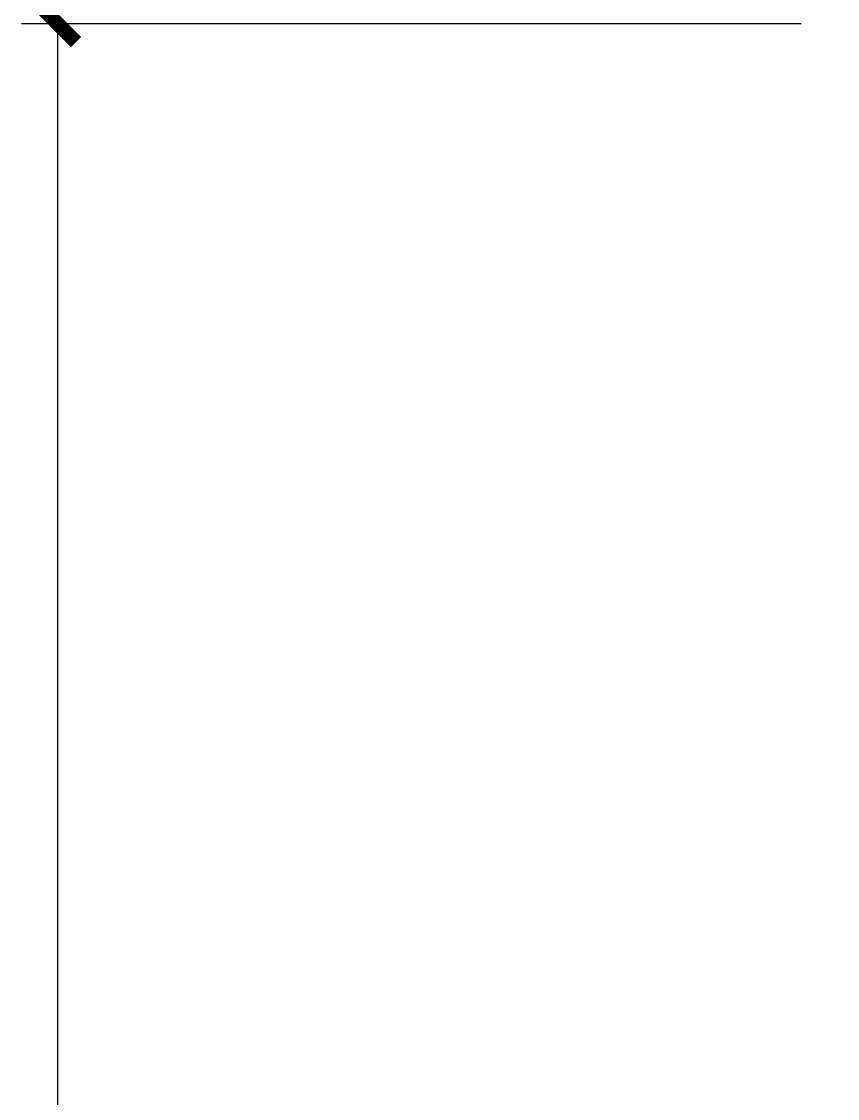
# Model space of a CAD drawing. Extents: x -1899985 to 1774885, y 556286 to 2175695.
# Drawn here: x -1132672 to -1131998, y 574820 to 575710 of the extents above; entities that cross this region are included whole.
import ezdxf

# ---------------------------------------------------------------- set-up
doc = ezdxf.new("R2010")
doc.units = 0
doc.header["$LTSCALE"] = 10
doc.header["$MEASUREMENT"] = 0
doc.layers.get('Defpoints').update_dxf_attribs({"color": 210})
doc.layers.add('20剖面图$0$A-LIN-V', color=9, linetype='Continuous')
doc.layers.add('A-LIN-V', color=9, linetype='Continuous')
doc.styles.add('20剖面图$0$_TCH_DIM_T3', font='SIMPLEX', dxfattribs={"width": 0.705882, "bigfont": 'GBCBIG'})
doc.dimstyles.new('20剖面图$0$_TCH_ARCH&&30', dxfattribs={"dimtxt": 89.25, "dimasz": 30, "dimexe": 30, "dimexo": 30, "dimgap": 37.875, "dimtad": 1, "dimdec": 0, "dimzin": 0, "dimdsep": 46, "dimtxsty": '20剖面图$0$_TCH_DIM_T3', "dimblk": '20剖面图$0$_ArchTick', "dimcen": 0.09, "dimclrt": 7, "dimazin": 2, "dimtfac": 1, "dimtdec": 0, "dimtix": 1, "dimtmove": 2, "dimatfit": 3, "dimfxl": 1, "dimtolj": 1, "dimtzin": 0, "dimarcsym": 0})

# ---------------------------------------------------------------- blocks, each defined once
blk = doc.blocks.new('20剖面图$0$_ArchTick')
at = {"color": 0, "linetype": 'ByBlock', "const_width": 0.4}
blk.add_lwpolyline([(-0.5, -0.5), (0.5, 0.5)], dxfattribs=at)
blk = doc.blocks.new('*D498')
at = {"layer": '20剖面图$0$A-LIN-V', "color": 0, "lineweight": -2, "transparency": 16777216}
for p, q in [((-1132027.93, 575707.72), (-1132672.03, 575707.72)), ((-1132642.03, 568257.45), (-1132642.03, 575707.72)), ((-1132027.93, 568257.45), (-1132672.03, 568257.45))]:
    blk.add_line(p, q, dxfattribs=at)
at = {"layer": 'Defpoints', "color": 0, "transparency": 16777216}
for p in [(-1132642.03, 575707.72), (-1131997.93, 575707.72), (-1131997.93, 568257.45)]:
    blk.add_point(p, dxfattribs=at)
at = {"layer": '20剖面图$0$A-LIN-V', "color": 0, "lineweight": -2, "transparency": 16777216, "xscale": 30, "yscale": 30, "zscale": 30}
for p, rotation in [((-1132642.03, 575707.72), 90), ((-1132642.03, 568257.45), 270)]:
    blk.add_blockref('20剖面图$0$_ArchTick', p, dxfattribs=dict(at, rotation=rotation))
at = {"layer": '20剖面图$0$A-LIN-V', "color": 7, "transparency": 16777216, "insert": (-1132724.53, 571982.59), "char_height": 89.25, "attachment_point": 5, "rotation": 90, "style": '20剖面图$0$_TCH_DIM_T3'}
blk.add_mtext('\\A1;7450', dxfattribs=at)
blk = doc.blocks.new('20剖面图')
at = {"layer": '20剖面图$0$A-LIN-V', "color": 2}
dim = blk.add_aligned_dim(p1=(-1131997.93, 568257.45), p2=(-1131997.93, 575707.72), distance=644.1, dimstyle='20剖面图$0$_TCH_ARCH&&30', dxfattribs=at)
dim.commit()
dim.dimension.update_dxf_attribs({"geometry": '*D498', "text_midpoint": (-1132724.53, 571982.59)})

msp = doc.modelspace()

# ---------------------------------------------------------------- block references
at = {"layer": 'A-LIN-V'}
msp.add_blockref('20剖面图', (0, 0), dxfattribs=at)

doc.saveas('drawing.dxf')
